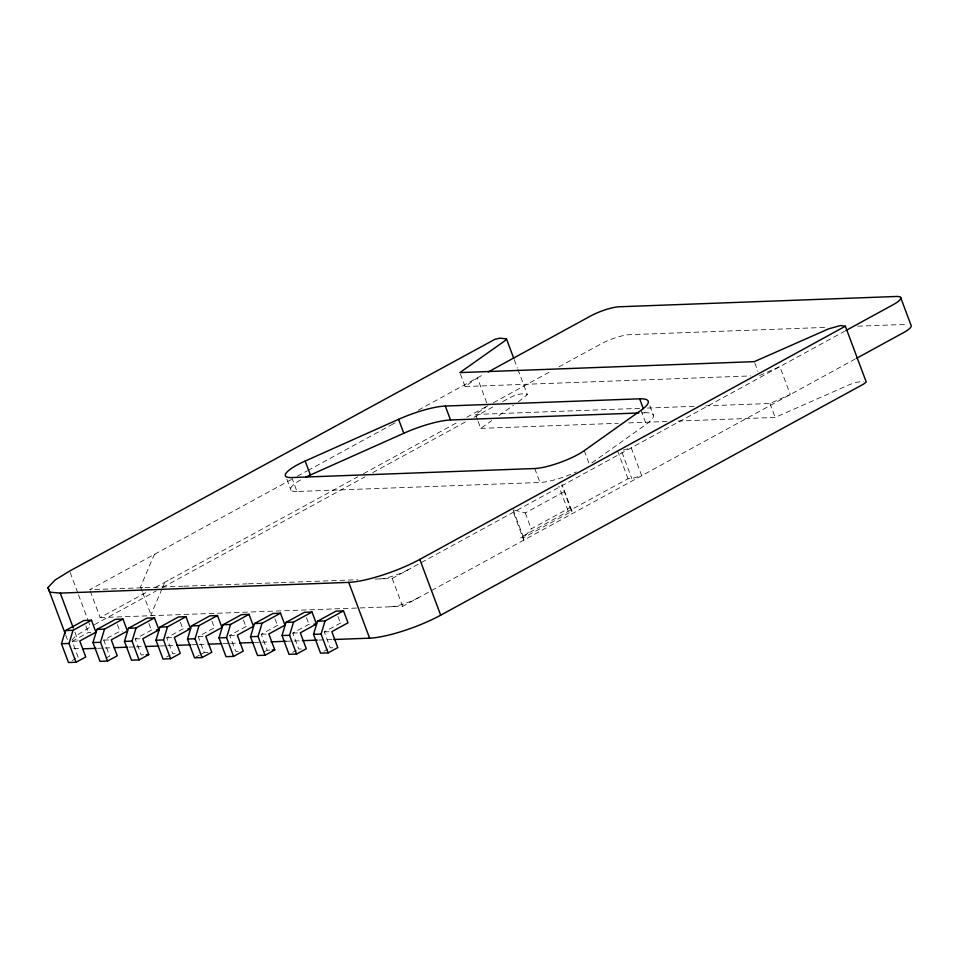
<?xml version="1.0" encoding="UTF-8"?>
<svg xmlns="http://www.w3.org/2000/svg" width="959" height="959" viewBox="0 0 959 959"><rect width="100%" height="100%" fill="white"/><g stroke="black" fill="none" stroke-linecap="round" stroke-linejoin="round"><path stroke-width="0.72" stroke-dasharray="4.79 3.6" d="M161.975 588.898L151.102 614.503A10.897 2.374 -20.5 0 0 153.188 615.63M162.539 587.555L164.265 583.516A10.897 2.374 -20.5 0 1 168.125 580.459M517.932 369.491L527.318 394.593L518.351 401.833M523.59 537.687L513.149 509.792L513.353 512.25L523.782 540.157L523.59 537.687L531.238 528.877L570.006 507.695L562.01 484.715L572.043 511.207L523.59 537.687L519.802 537.831L628.025 478.697L631.801 478.553L641.691 475.712L631.262 447.817L621.372 450.658L631.801 478.553M71.817 640.156L75.821 635.889L90.494 626.85L88.923 622.667M591.883 462.897L646.258 424.262A43.599 9.506 -20.5 0 0 644.868 412.766L643.825 409.972M460.404 373.986L465.103 386.537L477.402 377.858L486.788 402.972M477.618 420.018L475.532 414.444L487.831 405.753M478.145 421.421L480.747 428.385L491.667 420.677M498.944 415.547L513.497 405.261M291.464 479.464L89.738 589.701L182.977 586.225M297.362 476.239L307.192 470.869M307.875 470.497L390.673 425.257M391.128 425.005L395.06 422.847M418.268 410.176L484.235 374.118M90.254 591.092L100.168 617.596L146.164 592.458M155.358 587.435L357.731 476.851M363.521 473.686L457.946 422.08M466.805 417.249L486.8 406.316M493.358 402.732L549.747 371.924M558.929 366.901L600.897 343.969A21.805 4.759 -20.5 0 1 629.655 334.679L826.418 327.367M94.438 624.693L156.137 590.972M162.706 587.388L364.899 476.899M372.775 472.583L467.309 420.929M473.878 417.345L493.573 406.58M502.768 401.557C510.08 397.649 518.699 391.823 527.318 394.593M78.182 657.239L72.225 641.295L88.372 632.461L90.889 632.377M106.053 658.054L109.686 656.064L103.728 640.121L119.875 631.298L122.404 631.202M72.129 660.547L75.761 658.557M143.718 654.793L141.189 654.889L135.231 638.946L151.39 630.123L155.166 629.979M175.221 653.63L172.704 653.726L166.746 637.783L182.893 628.948L185.411 628.852M207.983 652.408L204.207 652.552L198.249 636.608L214.396 627.785L216.926 627.689M166.638 657.035L170.282 655.045M238.24 651.281L235.71 651.377L229.752 635.433L245.912 626.611L248.429 626.515M195.732 657.179L199.364 655.201M200.575 654.529L204.207 652.552M269.743 650.118L267.225 650.202L261.268 634.259L277.415 625.436L279.932 625.34M375.137 579.092L392.207 578.457L844.519 331.287M301.246 648.943L298.728 649.039L292.771 633.096L308.918 624.261L311.447 624.177M263.593 652.192L267.225 650.202M514.504 510.14L525.28 512.933L564.036 491.751M332.761 647.769L330.232 647.864L324.274 631.921L340.433 623.098L342.95 623.002M292.675 652.348L296.307 650.358M100.168 617.596L402.636 606.352L854.949 359.181M324.178 651.173L327.81 649.183M759.516 375.592L779.859 366.614L790.3 394.509L769.945 403.499L705.68 405.885M678.013 421.061L775.16 417.441L849.446 384.655L855.848 382.389L863.579 381.25M857.718 326.192L906.914 324.37M465.103 386.537L750.549 375.928M475.532 414.444L639.929 408.33M647.397 408.054L696.714 406.22M641.871 412.873L644.868 412.766M480.747 428.385L618.243 423.279M628.696 422.895L667.56 421.445M291.776 477.558L296.99 491.499L539.965 482.473A32.702 7.133 -20.5 0 0 576.311 471.924M184.068 586.189L247.026 583.851M248.453 583.791L279.908 582.628M281.287 582.581L357.767 579.727M72.225 641.295L78.518 641.056M103.728 640.121L111.292 639.845M135.231 638.946L141.536 638.718M166.746 637.783L173.04 637.543M198.249 636.608L205.813 636.32M229.752 635.433L236.058 635.206M261.268 634.259L267.561 634.031M292.771 633.096L299.064 632.856M324.274 631.921L331.838 631.645M97.566 648.284L103.548 648.068M105.046 648.008L112.515 647.733M128.962 647.121L134.931 646.893M136.43 646.846L143.898 646.57M160.345 645.958L166.327 645.731M167.813 645.671L175.293 645.395M191.728 644.784L197.71 644.568M199.208 644.508L206.676 644.232M223.123 643.621L229.105 643.393M230.592 643.345L238.072 643.069M254.507 642.458L260.488 642.23M261.987 642.17L269.455 641.895M285.902 641.283L300.838 640.732M318.784 640.061L333.732 639.509M73.675 648.236L79.633 648.764M570.006 507.695L572.043 511.207L568.255 511.351L558.869 486.237M754.817 363.041L757.946 371.409M769.945 403.499L775.16 417.441M649.866 405.873L653.511 415.643M641.032 410.308L646.258 424.262M617.596 450.79L628.025 478.697M584.247 450.658L589.461 464.612M514.276 359.721L517.404 368.088M534.75 468.519L539.965 482.473M525.28 512.933L531.238 528.877M392.207 578.457L402.636 606.352M286.885 479.236L291.057 490.397M337.94 616.457L340.433 623.098M306.436 617.62L308.918 624.261M274.933 618.795L277.415 625.436M243.418 619.97L245.912 626.611M211.915 621.132L214.396 627.785M180.412 622.307L182.893 628.948M140.685 587.256L142.256 591.439M142.771 592.83L151.126 615.151M148.897 623.482L151.39 630.123M117.394 624.657L119.875 631.298M70.151 572.439L77.979 593.369M78.494 594.76L88.408 621.264M85.89 625.819L88.372 632.461M74.874 632.161L78.003 640.528M65.68 635.002L68.808 643.369M296.99 491.499A32.702 7.133 -20.5 0 1 300.826 479.8M418.783 597.529A21.805 4.759 -20.5 0 1 390.037 606.819M142.759 587.723A10.897 2.374 -20.5 0 1 140.673 586.596L153.824 555.609A10.897 2.374 -20.5 0 1 157.696 552.564M408.354 569.622A21.805 4.759 -20.5 0 1 379.596 578.924"/><path stroke-width="1.44" d="M61.46 643.741L65.44 630.602L83.901 620.509L91.465 620.233L95.936 632.185L79.777 641.008L85.747 656.951L76.049 662.249L68.485 662.525L61.46 643.741L69.024 643.465L73.004 630.315L91.465 620.233M92.975 642.566L96.943 629.428L115.404 619.334L122.968 619.058L127.439 631.01L111.292 639.845L117.25 655.788L107.552 661.075L100 661.362L92.975 642.566L100.527 642.29L104.507 629.14L122.968 619.058M124.478 641.403L128.458 628.253L146.919 618.171L154.483 617.884L158.942 629.847L142.795 638.67L148.753 654.613L139.067 659.912L131.503 660.188L124.478 641.403L132.042 641.115L136.022 627.977L154.483 617.884M155.981 640.228L159.961 627.078L178.422 616.997L185.986 616.709L190.457 628.672L174.298 637.495L180.268 653.439L170.57 658.737L163.006 659.013L155.981 640.228L163.545 639.941L167.525 626.802L185.986 616.709M187.496 639.054L191.464 625.915L209.925 615.822L217.489 615.546L221.961 627.498L205.813 636.32L211.771 652.264L202.073 657.562L194.521 657.85L187.496 639.054L195.049 638.778L199.028 625.628L217.489 615.546M219 637.891L222.979 624.741L241.44 614.647L249.004 614.371L253.464 626.323L237.317 635.158L243.274 651.101L233.588 656.388L226.024 656.675L219 637.891L226.564 637.603L230.544 624.465L249.004 614.371M250.503 636.716L254.483 623.566L272.943 613.484L280.507 613.197L284.979 625.16L268.82 633.983L274.789 649.926L265.092 655.225L257.527 655.5L250.503 636.716L258.067 636.428L262.047 623.29L280.507 613.197M282.018 635.541L285.986 622.403L304.447 612.31L312.011 612.034L316.482 623.985L300.335 632.808L306.293 648.752L296.595 654.05L289.043 654.326L282.018 635.541L289.57 635.266L293.55 622.115L312.011 612.034M313.521 634.367L317.501 621.228L335.962 611.135L343.514 610.859L347.985 622.811L331.838 631.645L337.796 647.589L328.11 652.875L320.546 653.163L313.521 634.367L321.085 634.091L325.065 620.941L343.514 610.859M65.164 633.599L47.95 587.567L54.963 580.087L69.635 571.049L495.072 339.222L499.843 338.203L506.448 338.803L504.758 340.901L459.888 372.595L754.301 361.651L828.588 328.865L840.36 325.545L845.359 326.204L866.229 381.994L863.52 384.139L440.684 615.199A54.495 11.892 -20.5 0 1 369.599 638.179L333.732 639.509M845.359 326.204L419.814 559.397A54.495 11.892 -20.5 0 1 348.74 582.377L60.261 593.106L49.832 592.171L47.95 587.567M488.179 371.972L590.468 316.074A21.805 4.759 -20.5 0 1 619.214 306.772L896.485 296.475A21.805 4.759 -20.5 0 1 892.937 304.83L845.826 330.567M856.267 358.462L903.366 332.725A21.805 4.759 -20.5 0 0 911.05 325.317L900.621 297.422M639.653 398.812A43.599 9.506 -20.5 0 1 641.032 410.308L584.247 450.658A32.702 7.133 -20.5 0 1 534.75 468.519L291.776 477.558A32.702 7.133 -20.5 0 1 305.178 461.039L398.584 419.323A43.599 9.506 -20.5 0 1 445.312 406.041L639.653 398.812L643.297 408.582M306.089 477.007A32.702 7.133 -20.5 0 1 310.404 474.981L403.799 433.264A43.599 9.506 -20.5 0 1 450.526 419.982L638.886 412.981M65.44 630.602L73.004 630.315M96.943 629.428L104.507 629.14M128.458 628.253L136.022 627.977M159.961 627.078L167.525 626.802M191.464 625.915L199.028 625.628M222.979 624.741L230.544 624.465M254.483 623.566L262.047 623.29M285.986 622.403L293.55 622.115M317.501 621.228L325.065 620.941M156.425 629.931L158.942 629.847M187.94 628.768L190.457 628.672M313.965 624.081L316.482 623.985M82.618 648.847L96.08 648.344M114.013 647.673L127.463 647.181M145.396 646.51L158.846 646.006M176.792 645.347L190.242 644.844M208.175 644.172L221.625 643.681M239.558 643.01L253.02 642.506M270.953 641.847L285.902 641.283M302.337 640.672L317.285 640.121M146.236 654.709L148.753 654.613M272.26 650.022L274.789 649.926M506.448 338.803L513.748 358.33M445.312 406.041L450.526 419.982M398.584 419.323L403.799 433.264M419.814 559.397L440.684 615.199M305.178 461.039L310.404 474.981M348.74 582.377L369.599 638.179M321.085 634.091L328.11 652.875M289.57 635.266L296.595 654.05M258.067 636.428L265.092 655.225M226.564 637.603L233.588 656.388M195.049 638.778L202.073 657.562M163.545 639.941L170.57 658.737M132.042 641.115L139.067 659.912M100.527 642.29L107.552 661.075M60.261 593.106L73.304 627.977M69.024 643.465L76.049 662.249"/></g></svg>
